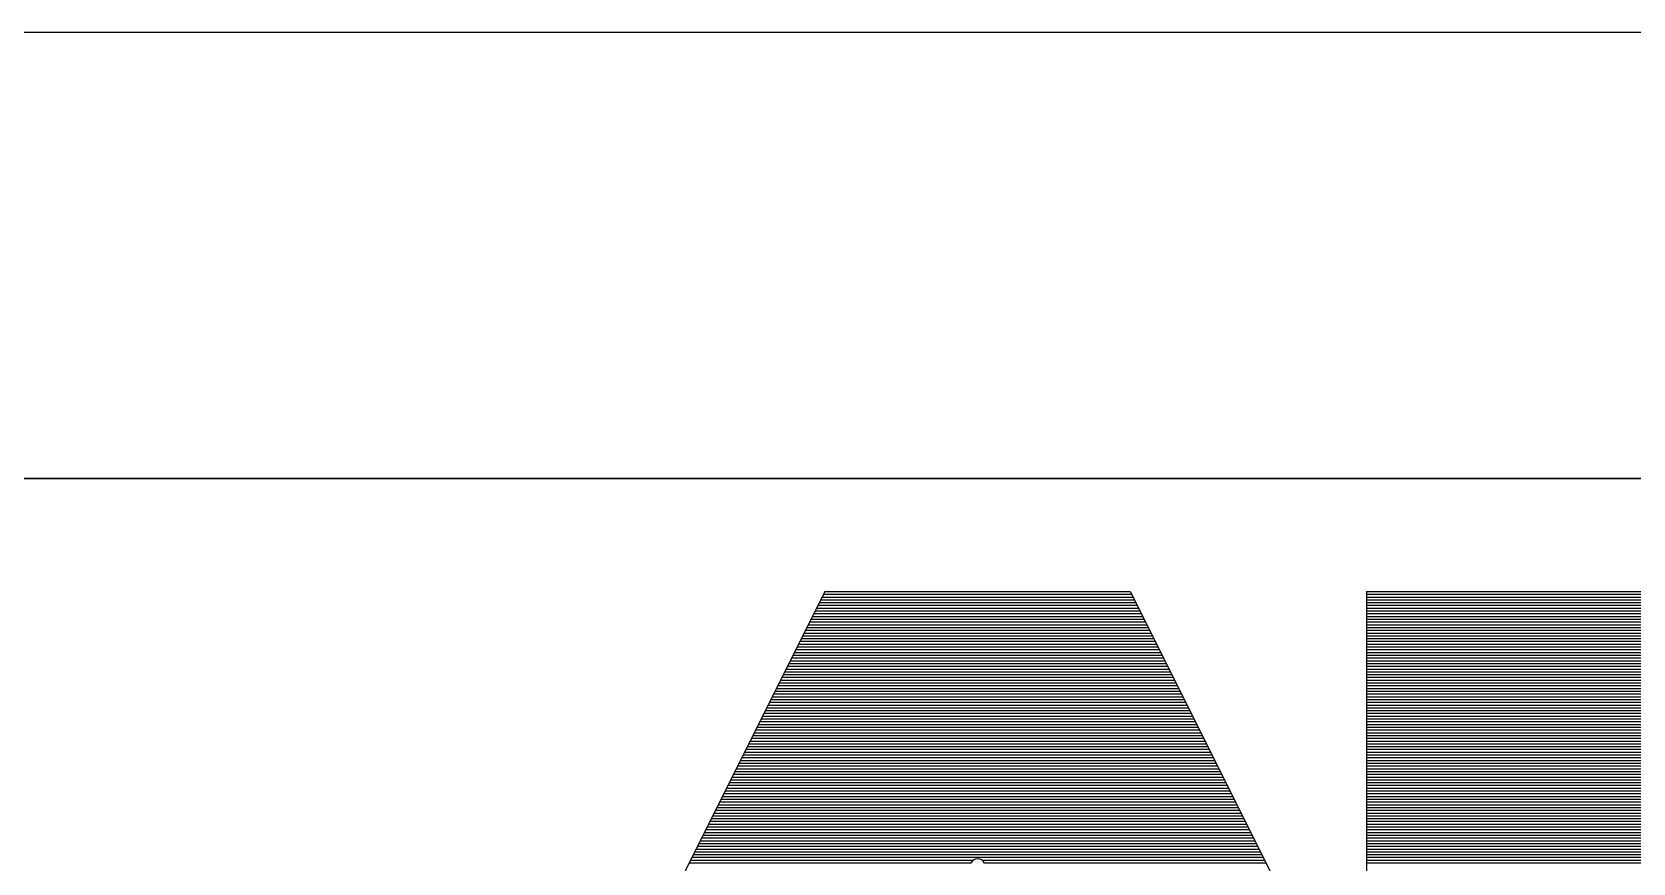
# Model space of a CAD drawing. Extents: x 0 to 8400, y -53 to 5887.
# Drawn here: x 5896.5 to 6254.8, y 1020.6 to 1206.6 of the extents above; entities that cross this region are included whole.
import ezdxf

# ---------------------------------------------------------------- set-up
doc = ezdxf.new("R2010")
doc.units = 0
doc.header["$LTSCALE"] = 20
doc.layers.get('0').update_dxf_attribs({"linetype": 'CONTINUOUS'})
doc.layers.add('M_EQUIP_E7', color=7, linetype='CONTINUOUS', lineweight=70)
doc.layers.add('schriftfeld', color=7, linetype='CONTINUOUS')

# ---------------------------------------------------------------- blocks, each defined once
blk = doc.blocks.new('*X53')
at = {"color": 0, "linetype": 'ByBlock'}
for p, q in [((1067.683, 86.3659), (1071.131, 86.3659)), ((1067.59, 86.17989), (1071.224, 86.17989)), ((1067.605, 86.2109), (1071.208, 86.2109)), ((1067.621, 86.2419), (1071.193, 86.2419)), ((1067.636, 86.2729), (1071.177, 86.2729)), ((1067.652, 86.30389), (1071.162, 86.30389)), ((1067.667, 86.3349), (1071.146, 86.3349)), ((1067.497, 85.9939), (1071.317, 85.9939)), ((1067.512, 86.02489), (1071.302, 86.02489)), ((1067.528, 86.05589), (1071.286, 86.05589)), ((1067.543, 86.0869), (1071.271, 86.0869)), ((1067.559, 86.1179), (1071.255, 86.1179)), ((1067.574, 86.1489), (1071.24, 86.1489)), ((1067.419, 85.8389), (1071.395, 85.8389)), ((1067.435, 85.8699), (1071.379, 85.8699)), ((1067.45, 85.90089), (1071.364, 85.90089)), ((1067.466, 85.9319), (1071.348, 85.9319)), ((1067.481, 85.9629), (1071.333, 85.9629)), ((1067.326, 85.65289), (1071.488, 85.65289)), ((1067.342, 85.6839), (1071.472, 85.6839)), ((1067.357, 85.7149), (1071.457, 85.7149)), ((1067.373, 85.7459), (1071.441, 85.7459)), ((1067.388, 85.77689), (1071.426, 85.77689)), ((1067.404, 85.8079), (1071.41, 85.8079)), ((1067.233, 85.4669), (1071.58, 85.4669)), ((1067.249, 85.49789), (1071.565, 85.49789)), ((1067.264, 85.5289), (1071.549, 85.5289)), ((1067.28, 85.5599), (1071.534, 85.5599)), ((1067.295, 85.5909), (1071.519, 85.5909)), ((1067.311, 85.62189), (1071.503, 85.62189)), ((1067.14, 85.2809), (1071.673, 85.2809)), ((1067.156, 85.3119), (1071.658, 85.3119)), ((1067.171, 85.3429), (1071.642, 85.3429)), ((1067.187, 85.37389), (1071.627, 85.37389)), ((1067.202, 85.4049), (1071.611, 85.4049)), ((1067.218, 85.4359), (1071.596, 85.4359)), ((1067.047, 85.09489), (1071.766, 85.09489)), ((1067.063, 85.1259), (1071.751, 85.1259)), ((1067.078, 85.1569), (1071.735, 85.1569)), ((1067.094, 85.1879), (1071.72, 85.1879)), ((1067.109, 85.21889), (1071.704, 85.21889)), ((1067.125, 85.24989), (1071.689, 85.24989)), ((1066.97, 84.9399), (1071.844, 84.9399)), ((1066.985, 84.97089), (1071.828, 84.97089)), ((1067.001, 85.0019), (1071.813, 85.0019)), ((1067.016, 85.0329), (1071.797, 85.0329)), ((1067.032, 85.0639), (1071.782, 85.0639)), ((1066.877, 84.7539), (1071.937, 84.7539)), ((1066.892, 84.7849), (1071.922, 84.7849)), ((1066.908, 84.8159), (1071.906, 84.8159)), ((1066.923, 84.84689), (1071.891, 84.84689)), ((1066.939, 84.8779), (1071.875, 84.8779)), ((1066.954, 84.9089), (1071.859, 84.9089)), ((1066.784, 84.56789), (1072.03, 84.56789)), ((1066.799, 84.5989), (1072.015, 84.5989)), ((1066.815, 84.6299), (1071.999, 84.6299)), ((1066.83, 84.6609), (1071.984, 84.6609)), ((1066.846, 84.69189), (1071.968, 84.69189)), ((1066.861, 84.7229), (1071.953, 84.7229)), ((1066.691, 84.3819), (1072.123, 84.3819)), ((1066.706, 84.4129), (1072.108, 84.4129)), ((1066.722, 84.44389), (1072.092, 84.44389)), ((1066.737, 84.4749), (1072.077, 84.4749)), ((1066.753, 84.5059), (1072.061, 84.5059)), ((1066.768, 84.5369), (1072.046, 84.5369)), ((1066.613, 84.2269), (1072.2, 84.2269)), ((1066.629, 84.2579), (1072.185, 84.2579)), ((1066.644, 84.28889), (1072.17, 84.28889)), ((1066.66, 84.3199), (1072.154, 84.3199)), ((1066.675, 84.3509), (1072.139, 84.3509)), ((1066.52, 84.04089), (1072.293, 84.04089)), ((1066.536, 84.0719), (1072.278, 84.0719)), ((1066.551, 84.1029), (1072.262, 84.1029)), ((1066.567, 84.1339), (1072.247, 84.1339)), ((1066.582, 84.16489), (1072.231, 84.16489)), ((1066.598, 84.1959), (1072.216, 84.1959)), ((1066.427, 83.8549), (1072.386, 83.8549)), ((1066.443, 83.88589), (1072.371, 83.88589)), ((1066.458, 83.91689), (1072.355, 83.91689)), ((1066.474, 83.9479), (1072.34, 83.9479)), ((1066.49, 83.9789), (1072.324, 83.9789)), ((1066.505, 84.0099), (1072.309, 84.0099)), ((1066.334, 83.6689), (1072.479, 83.6689)), ((1066.35, 83.6999), (1072.464, 83.6999)), ((1066.365, 83.7309), (1072.448, 83.7309)), ((1066.381, 83.76189), (1072.433, 83.76189)), ((1066.396, 83.7929), (1072.417, 83.7929)), ((1066.412, 83.8239), (1072.402, 83.8239)), ((1066.241, 83.48289), (1072.573, 83.48289)), ((1066.257, 83.51389), (1072.557, 83.51389)), ((1066.272, 83.5449), (1072.542, 83.5449)), ((1066.288, 83.5759), (1072.526, 83.5759)), ((1066.303, 83.6069), (1072.51, 83.6069)), ((1066.319, 83.63789), (1072.495, 83.63789)), ((1066.179, 83.35889), (1069.332, 83.35889)), ((1066.195, 83.3899), (1069.362, 83.3899)), ((1066.21, 83.4209), (1072.604, 83.4209)), ((1066.226, 83.4519), (1072.588, 83.4519)), ((1069.453, 83.3899), (1072.619, 83.3899)), ((1069.483, 83.35889), (1072.635, 83.35889))]:
    blk.add_line(p, q, dxfattribs=at)
blk = doc.blocks.new('*X51')
at = {"color": 0, "linetype": 'ByBlock'}
for p, q in [((1073.759, 86.3659), (1077.192, 86.3659)), ((1073.759, 86.3349), (1077.207, 86.3349)), ((1073.759, 86.30389), (1077.223, 86.30389)), ((1073.759, 86.2729), (1077.238, 86.2729)), ((1073.759, 86.2419), (1077.254, 86.2419)), ((1073.759, 86.2109), (1077.269, 86.2109)), ((1073.759, 86.17989), (1077.285, 86.17989)), ((1073.759, 86.1489), (1077.3, 86.1489)), ((1073.759, 86.1179), (1077.316, 86.1179)), ((1073.759, 86.0869), (1077.331, 86.0869)), ((1073.759, 86.05589), (1077.347, 86.05589)), ((1073.759, 86.02489), (1077.362, 86.02489)), ((1073.759, 85.9939), (1077.378, 85.9939)), ((1073.759, 85.9629), (1077.393, 85.9629)), ((1073.759, 85.9319), (1077.408, 85.9319)), ((1073.759, 85.90089), (1077.424, 85.90089)), ((1073.759, 85.8699), (1077.439, 85.8699)), ((1073.759, 85.8389), (1077.455, 85.8389)), ((1073.759, 85.8079), (1077.47, 85.8079)), ((1073.759, 85.77689), (1077.486, 85.77689)), ((1073.759, 85.7459), (1077.501, 85.7459)), ((1073.759, 85.7149), (1077.517, 85.7149)), ((1073.759, 85.6839), (1077.532, 85.6839)), ((1073.759, 85.65289), (1077.548, 85.65289)), ((1073.759, 85.62189), (1077.563, 85.62189)), ((1073.759, 85.5909), (1077.579, 85.5909)), ((1073.759, 85.5599), (1077.594, 85.5599)), ((1073.759, 85.5289), (1077.61, 85.5289)), ((1073.759, 85.49789), (1077.625, 85.49789)), ((1073.759, 85.4669), (1077.641, 85.4669)), ((1073.759, 85.4359), (1077.656, 85.4359)), ((1073.759, 85.4049), (1077.672, 85.4049)), ((1073.759, 85.37389), (1077.688, 85.37389)), ((1073.759, 85.3429), (1077.703, 85.3429)), ((1073.759, 85.3119), (1077.719, 85.3119)), ((1073.759, 85.2809), (1077.734, 85.2809)), ((1073.759, 85.24989), (1077.75, 85.24989)), ((1073.759, 85.21889), (1077.765, 85.21889)), ((1073.759, 85.1879), (1077.781, 85.1879)), ((1073.759, 85.1569), (1077.796, 85.1569)), ((1073.759, 85.1259), (1077.812, 85.1259)), ((1073.759, 85.09489), (1077.827, 85.09489)), ((1073.759, 85.0639), (1077.843, 85.0639)), ((1073.759, 85.0329), (1077.858, 85.0329)), ((1073.759, 85.0019), (1077.874, 85.0019)), ((1073.759, 84.97089), (1077.889, 84.97089)), ((1073.759, 84.9399), (1077.905, 84.9399)), ((1073.759, 84.9089), (1077.92, 84.9089)), ((1073.759, 84.8779), (1077.936, 84.8779)), ((1073.759, 84.84689), (1077.951, 84.84689)), ((1073.759, 84.8159), (1077.967, 84.8159)), ((1073.759, 84.7849), (1077.982, 84.7849)), ((1073.759, 84.7539), (1077.998, 84.7539)), ((1073.759, 84.7229), (1078.013, 84.7229)), ((1073.759, 84.69189), (1078.029, 84.69189)), ((1073.759, 84.6609), (1078.044, 84.6609)), ((1073.759, 84.6299), (1078.059, 84.6299)), ((1073.759, 84.5989), (1078.075, 84.5989)), ((1073.759, 84.56789), (1078.09, 84.56789)), ((1073.759, 84.5369), (1078.106, 84.5369)), ((1073.759, 84.5059), (1078.121, 84.5059)), ((1073.759, 84.4749), (1078.137, 84.4749)), ((1073.759, 84.44389), (1078.152, 84.44389)), ((1073.759, 84.4129), (1078.168, 84.4129)), ((1073.759, 84.3819), (1078.183, 84.3819)), ((1073.759, 84.3509), (1078.199, 84.3509)), ((1073.759, 84.3199), (1078.214, 84.3199)), ((1073.759, 84.28889), (1078.23, 84.28889)), ((1073.759, 84.2579), (1078.245, 84.2579)), ((1073.759, 84.2269), (1078.261, 84.2269)), ((1073.759, 84.1959), (1078.276, 84.1959)), ((1073.759, 84.16489), (1078.292, 84.16489)), ((1073.759, 84.1339), (1078.307, 84.1339)), ((1073.759, 84.1029), (1078.323, 84.1029)), ((1073.759, 84.0719), (1078.339, 84.0719)), ((1073.759, 84.04089), (1078.354, 84.04089)), ((1073.759, 84.0099), (1078.37, 84.0099)), ((1073.759, 83.9789), (1078.385, 83.9789)), ((1073.759, 83.9479), (1078.401, 83.9479)), ((1073.759, 83.91689), (1078.416, 83.91689)), ((1073.759, 83.88589), (1078.432, 83.88589)), ((1073.759, 83.8549), (1078.447, 83.8549)), ((1073.759, 83.8239), (1078.463, 83.8239)), ((1073.759, 83.7929), (1078.478, 83.7929)), ((1073.759, 83.76189), (1078.494, 83.76189)), ((1073.759, 83.7309), (1078.509, 83.7309)), ((1073.759, 83.6999), (1078.525, 83.6999)), ((1073.759, 83.6689), (1078.54, 83.6689)), ((1073.759, 83.63789), (1078.556, 83.63789)), ((1073.759, 83.6069), (1078.571, 83.6069)), ((1073.759, 83.5759), (1078.587, 83.5759)), ((1073.759, 83.5449), (1078.602, 83.5449)), ((1073.759, 83.51389), (1078.618, 83.51389)), ((1073.759, 83.48289), (1078.633, 83.48289)), ((1073.759, 83.4519), (1078.649, 83.4519)), ((1073.759, 83.4209), (1078.664, 83.4209)), ((1073.759, 83.3899), (1078.68, 83.3899)), ((1073.759, 83.35889), (1078.695, 83.35889))]:
    blk.add_line(p, q, dxfattribs=at)
blk = doc.blocks.new('A$C6EAD2A84')
at = {"layer": 'schriftfeld', "color": 4}
blk.add_line((19, 53), (141, 53), dxfattribs=at)
at = {"layer": 'schriftfeld', "color": 1}
blk.add_line((180, 48), (15, 48), dxfattribs=at)
at = {"layer": 'schriftfeld', "color": 3}
for p, q in [((19, 48), (179, 48)), ((73.698, 46.737), (69, 37.34)), ((73.698, 46.737), (77.115, 46.737)), ((77.115, 46.737), (81.814, 37.34)), ((79.759, 46.737), (79.759, 42.978)), ((79.759, 46.737), (83.176, 46.737))]:
    blk.add_line(p, q, dxfattribs=at)
blk.add_arc((75.407, 43.659), 0.0854, 26.565, 153.435, dxfattribs=at)
for name in ['*X53', '*X51']:
    blk.add_blockref(name, (-994, -39.66), dxfattribs=at)

msp = doc.modelspace()

# ---------------------------------------------------------------- block references
at = {"layer": 'M_EQUIP_E7', "lineweight": 35, "xscale": 20, "yscale": 20, "zscale": 20}
msp.add_blockref('A$C6EAD2A84', (4600, 146.63), dxfattribs=at)

doc.saveas('drawing.dxf')
